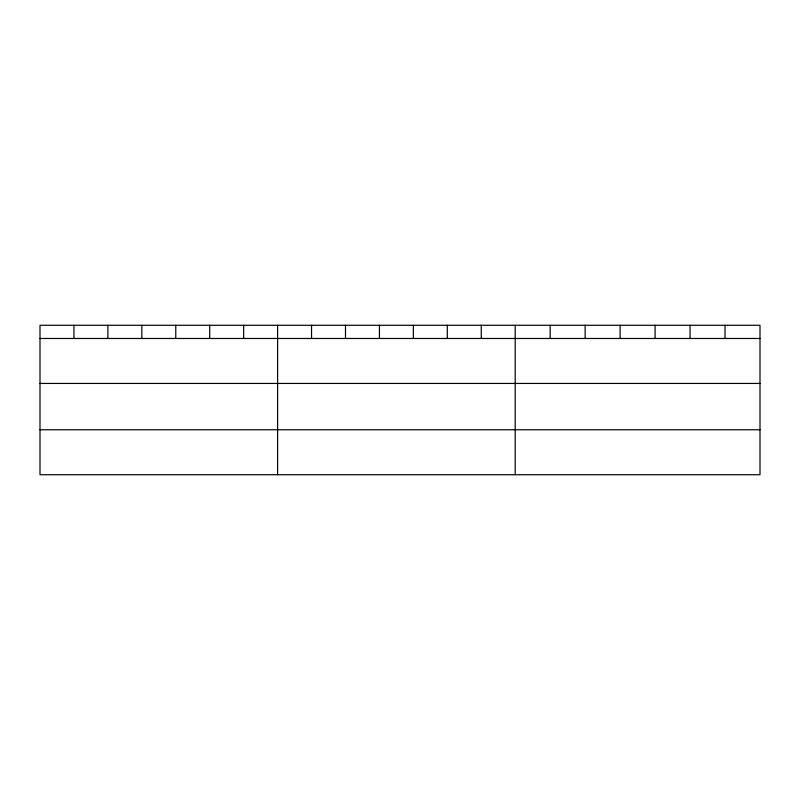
<?xml version="1.0" encoding="UTF-8"?>
<svg xmlns="http://www.w3.org/2000/svg" width="800" height="800" viewBox="0 0 800 800"><rect width="100%" height="100%" fill="white"/><g stroke="black" fill="none" stroke-linecap="round" stroke-linejoin="round"><path stroke-width="1.2" d="M760 383.44L760 325.28L40 325.28L40 474.72L760 474.72L760 383.44L40 383.44M40 338.48L760 338.48M40 429.76L760 429.76M725.03 325.28L725.03 338.48M690.06 325.28L690.06 338.48M655.09 325.28L655.09 338.48M620.11 325.28L620.11 338.48M585.14 325.28L585.14 338.48M550.17 325.28L550.17 338.48M515.2 325.28L515.2 474.72M481.26 325.28L481.26 338.48M447.31 325.28L447.31 338.48M413.37 325.28L413.37 338.48M379.43 325.28L379.43 338.48M345.49 325.28L345.49 338.48M311.54 325.28L311.54 338.48M277.6 325.28L277.6 474.72M243.66 325.28L243.66 338.48M209.71 325.28L209.71 338.48M175.77 325.28L175.77 338.48M141.83 325.28L141.83 338.48M107.89 325.28L107.89 338.48M73.94 325.28L73.94 338.48"/></g></svg>
